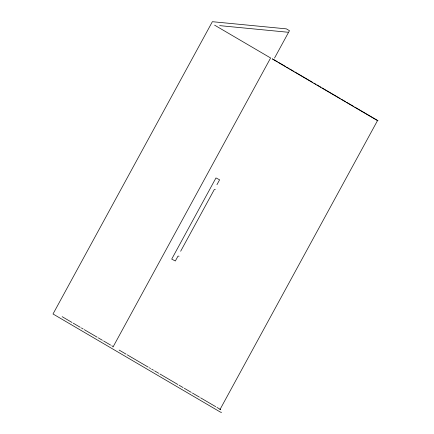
<?xml version="1.0" encoding="UTF-8"?>
<svg xmlns="http://www.w3.org/2000/svg" width="434" height="434" viewBox="0 0 434 434"><rect width="100%" height="100%" fill="white"/><g stroke="black" fill="none" stroke-linecap="round" stroke-linejoin="round"><path stroke-width="0.65" d="M113.019 347.01L270.61 57.977L214.591 25.145M274.532 58.064L289.462 30.678L286.359 28.861L212.372 21.7L53.013 313.983L220.575 412.197L221.628 412.3M180.653 251.243L214.293 189.539L215.345 189.642M216.951 184.667L219.609 179.795L215.98 177.929L171.712 259.114L175.341 260.986L178 256.114L179.047 256.217M219.664 25.633L288.051 32.252M272.688 58.937L272.161 58.888L377.499 120.63L219.913 409.663L220.434 409.718M273.268 59.279L277.342 61.666M278.503 62.35L285.491 66.44M286.652 67.124L288.398 68.149M289.565 68.832L293.634 71.219M294.8 71.898L312.843 82.476M314.004 83.154L315.751 84.18M316.918 84.863L320.992 87.25M322.153 87.934L340.196 98.507M341.357 99.191L345.431 101.578M346.598 102.261L353.58 106.352M354.746 107.035L378.025 120.679M62.138 316.674L72.055 322.489M73.227 323.173L80.225 327.279M81.391 327.963L83.144 328.988M84.31 329.672L97.151 337.196M98.317 337.88L102.402 340.272M103.569 340.956L110.572 345.063M111.739 345.746L112.905 346.43M119.117 350.07L126.099 354.166M127.26 354.844L148.211 367.126M149.377 367.81L150.544 368.493M151.705 369.171L153.452 370.197M154.612 370.88L158.687 373.267M159.853 373.951L177.897 384.524M179.058 385.208L183.132 387.595M184.298 388.278L191.28 392.369M192.446 393.052L199.428 397.148M200.589 397.826L215.725 406.696M216.886 407.38L220.38 409.425"/></g></svg>
